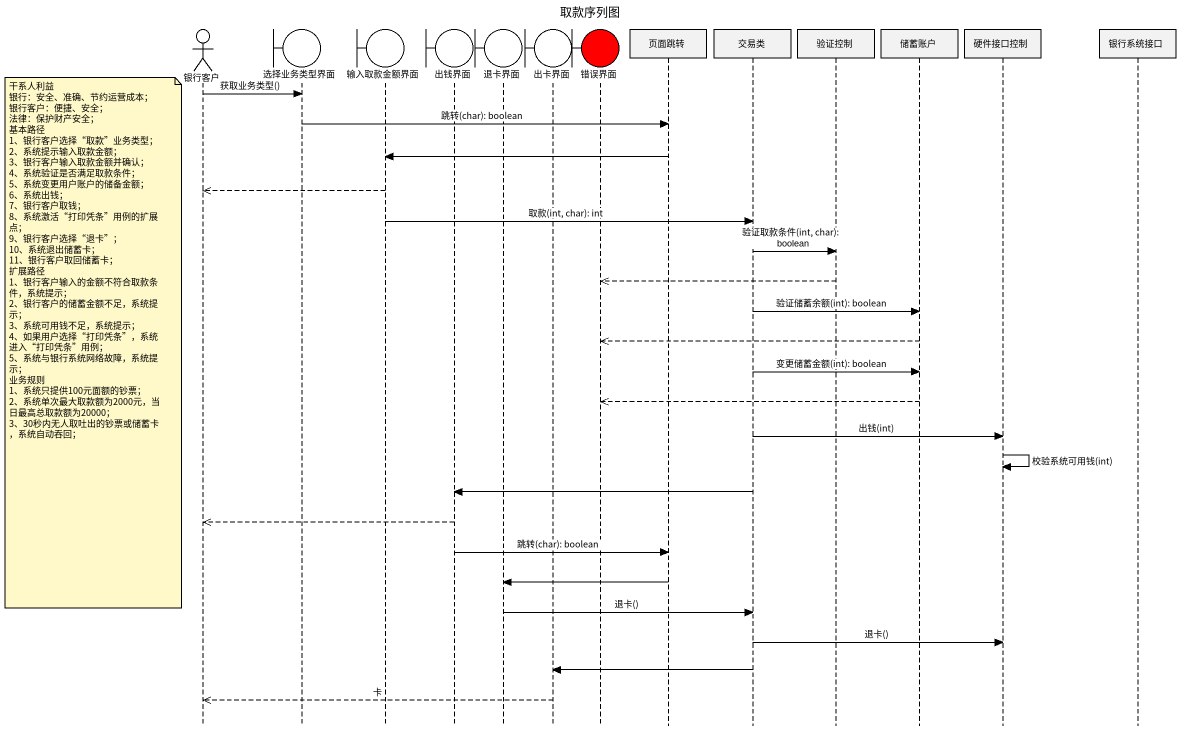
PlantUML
@startuml
title 取款序列图
hide footbox
actor 银行客户
boundary 选择业务类型界面
boundary 输入取款金额界面
boundary 出钱界面
boundary 退卡界面
boundary 出卡界面
boundary 错误界面 #FF0000
participant 页面跳转
participant 交易类
participant 验证控制
participant 储蓄账户
participant 硬件接口控制
participant 银行系统接口

银行客户 -> 选择业务类型界面 : 获取业务类型()
选择业务类型界面 -> 页面跳转 : 跳转(char): boolean
页面跳转 -> 输入取款金额界面
输入取款金额界面 -->> 银行客户
输入取款金额界面 -> 交易类 : 取款(int, char): int
交易类 -> 验证控制 : 验证取款条件(int, char): boolean
验证控制 -->> 错误界面
交易类 -> 储蓄账户 : 验证储蓄余额(int): boolean
储蓄账户 -->> 错误界面
note left of 银行客户
  干系人利益
  银行：安全、准确、节约运营成本；
  银行客户：便捷、安全；
  法律：保护财产安全；
  基本路径
  1、银行客户选择“取款”业务类型；
  2、系统提示输入取款金额；
  3、银行客户输入取款金额并确认；
  4、系统验证是否满足取款条件；
  5、系统变更用户账户的储备金额；
  6、系统出钱；
  7、银行客户取钱；
  8、系统激活“打印凭条”用例的扩展点；
  9、银行客户选择“退卡”；
  10、系统退出储蓄卡；
  11、银行客户取回储蓄卡；
  扩展路径
  1、银行客户输入的金额不符合取款条件，系统提示；
  2、银行客户的储蓄金额不足，系统提示；
  3、系统可用钱不足，系统提示；
  4、如果用户选择“打印凭条”，系统进入“打印凭条”用例；
  5、系统与银行系统网络故障，系统提示；
  业务规则
  1、系统只提供100元面额的钞票；
  2、系统单次最大取款额为2000元，当日最高总取款额为20000；
  3、30秒内无人取吐出的钞票或储蓄卡，系统自动吞回；
end note
交易类 -> 储蓄账户 : 变更储蓄金额(int): boolean
储蓄账户 -->> 错误界面
交易类 -> 硬件接口控制 : 出钱(int)
硬件接口控制 -> 硬件接口控制 : 校验系统可用钱(int)
交易类 -> 出钱界面
出钱界面 -->> 银行客户
出钱界面 -> 页面跳转 : 跳转(char): boolean
页面跳转 -> 退卡界面
退卡界面 -> 交易类 : 退卡()
交易类 -> 硬件接口控制 : 退卡()
交易类 -> 出卡界面
出卡界面 -->> 银行客户 : 卡
@enduml
